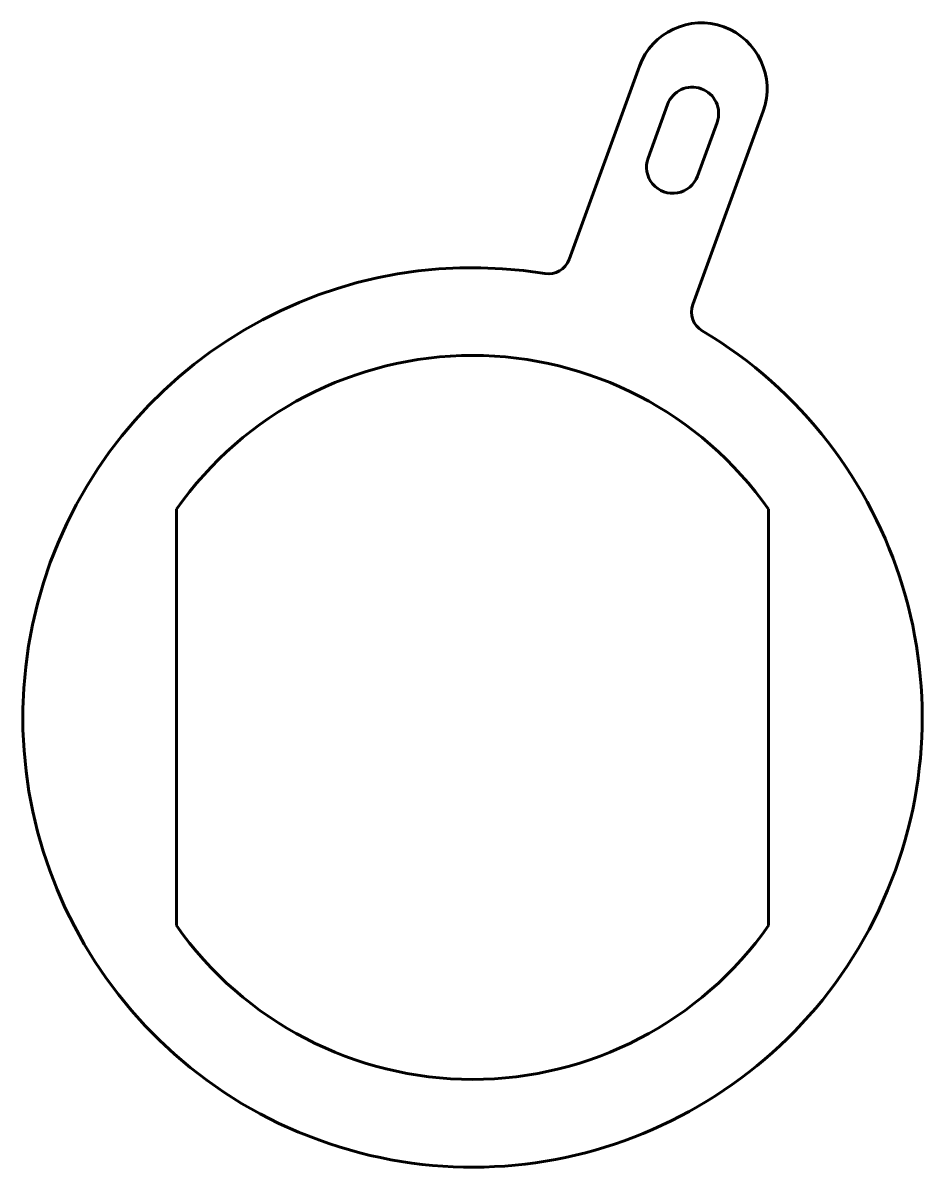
# Model space of a CAD drawing. Header units: millimetres. Extents: x -10.2 to 10.2, y -10.2 to 15.8.
import ezdxf

# ---------------------------------------------------------------- set-up
doc = ezdxf.new("R2010")
doc.units = ezdxf.units.MM
doc.linetypes.add('K5LT32768', pattern=[0])

msp = doc.modelspace()

# ---------------------------------------------------------------- linework, layer by layer
at = {"color": 5, "linetype": 'K5LT32768', "lineweight": 60, "true_color": 0x0000ff}
for p, q in [((3.806, 14.843), (2.203, 10.438)), ((4.002, 12.75), (4.447, 13.972)), ((6.625, 13.817), (5.022, 9.412)), ((5.13, 12.34), (5.574, 13.561)), ((-6.75, 4.743), (-6.75, -4.743)), ((6.75, -4.743), (6.75, 4.743))]:
    msp.add_line(p, q, dxfattribs=at)
for centre, radius, start, end in [((5.216, 14.33), 1.5, 340, 160), ((5.011, 13.766), 0.6, 340, 160), ((4.566, 12.545), 0.6, 160, 340), ((1.733, 10.609), 0.5, 260.7222, 340), ((0, 0), 10.25, 80.7222, 59.2778), ((5.492, 9.241), 0.5, 160, 239.2778), ((0, 0), 8.25, 35.0968, 144.9032), ((0, 0), 8.25, 215.0968, 324.9032)]:
    msp.add_arc(centre, radius, start, end, dxfattribs=at)

doc.saveas('drawing.dxf')
